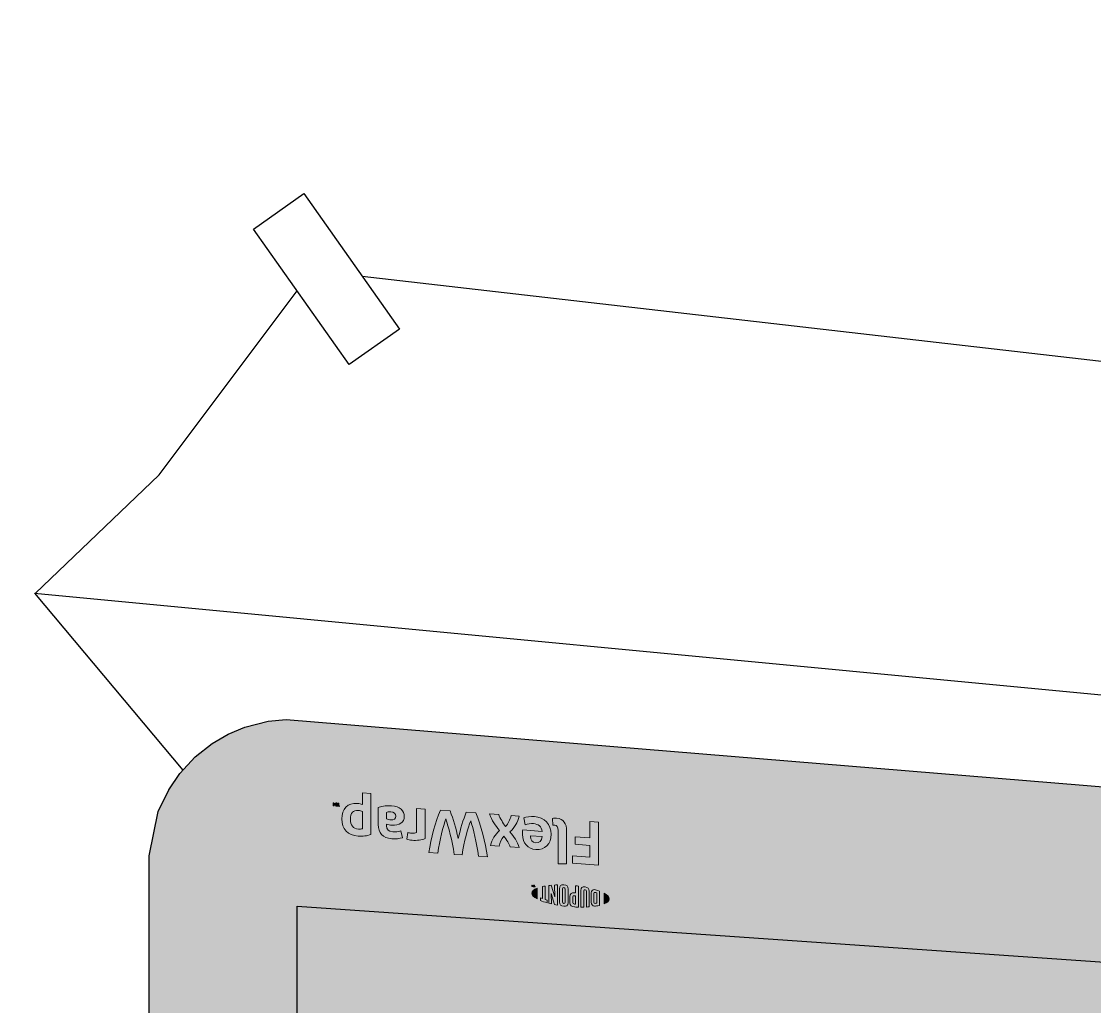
# Model space of a CAD drawing. Extents: x -1392 to 5791, y -3809 to 1722.
# Drawn here: x -513 to -454.2, y -1529.2 to -1475.2 of the extents above; entities that cross this region are included whole.
import ezdxf

# ---------------------------------------------------------------- set-up
doc = ezdxf.new("R2010")
doc.units = 0
doc.header["$MEASUREMENT"] = 0
for name, color, linetype, lineweight in [('.ATI-HATCH', 7, 'Continuous', 0), ('G-ANNO-TTLB', 7, 'Continuous', 0), ('TYVEK', 7, 'Continuous', 0)]:
    doc.layers.add(name, color=color, linetype=linetype, lineweight=lineweight)

# ---------------------------------------------------------------- blocks, each defined once
blk = doc.blocks.new('Block_518')
at = {"layer": 'TYVEK', "true_color": 0x003b71, "transparency": 33554687}
h = blk.add_hatch(color=156, dxfattribs=at)
h.dxf.hatch_style = 2
edge = h.paths.add_edge_path()
edge.add_spline(control_points=[(-494.54, -1518.475), (-494.837, -1518.452), (-494.975, -1518.624), (-494.975, -1518.971), (-494.975, -1519.275), (-494.847, -1519.487), (-494.54, -1519.51), (-494.455, -1519.516), (-494.395, -1519.504), (-494.324, -1519.482), (-494.324, -1519.482), (-494.324, -1518.538), (-494.324, -1518.538), (-494.388, -1518.506), (-494.442, -1518.482), (-494.54, -1518.475)], knot_values=[0, 0, 0, 0, 1, 1, 1, 2, 2, 2, 3, 3, 3, 4, 4, 4, 5, 5, 5, 5], degree=3, periodic=0)
edge = h.paths.add_edge_path()
edge.add_spline(control_points=[(-494.607, -1518.092), (-494.489, -1518.101), (-494.408, -1518.12), (-494.324, -1518.157), (-494.324, -1518.157), (-494.324, -1517.516), (-494.324, -1517.516), (-494.324, -1517.516), (-493.862, -1517.551), (-493.862, -1517.551), (-493.862, -1517.551), (-493.862, -1519.801), (-493.862, -1519.801), (-494.054, -1519.874), (-494.324, -1519.911), (-494.563, -1519.893), (-495.116, -1519.851), (-495.447, -1519.489), (-495.447, -1518.949), (-495.447, -1518.396), (-495.133, -1518.052), (-494.607, -1518.092)], knot_values=[0, 0, 0, 0, 1, 1, 1, 2, 2, 2, 3, 3, 3, 4, 4, 4, 5, 5, 5, 6, 6, 6, 7, 7, 7, 7], degree=3, periodic=0)
h = blk.add_hatch(color=156, dxfattribs=at)
h.dxf.hatch_style = 2
edge = h.paths.add_edge_path()
edge.add_spline(control_points=[(-495.779, -1518.242), (-495.796, -1518.199), (-495.812, -1518.168), (-495.833, -1518.136), (-495.853, -1518.165), (-495.867, -1518.194), (-495.883, -1518.234), (-495.883, -1518.234), (-495.932, -1518.23), (-495.932, -1518.23), (-495.932, -1518.23), (-495.932, -1518.056), (-495.932, -1518.056), (-495.932, -1518.056), (-495.89, -1518.059), (-495.89, -1518.059), (-495.89, -1518.059), (-495.89, -1518.139), (-495.89, -1518.139), (-495.89, -1518.139), (-495.892, -1518.166), (-495.892, -1518.166), (-495.878, -1518.141), (-495.862, -1518.115), (-495.848, -1518.094), (-495.848, -1518.094), (-495.816, -1518.097), (-495.816, -1518.097), (-495.801, -1518.12), (-495.785, -1518.15), (-495.771, -1518.177), (-495.771, -1518.177), (-495.773, -1518.148), (-495.773, -1518.148), (-495.773, -1518.148), (-495.773, -1518.068), (-495.773, -1518.068), (-495.773, -1518.068), (-495.731, -1518.071), (-495.731, -1518.071), (-495.731, -1518.071), (-495.731, -1518.245), (-495.731, -1518.245), (-495.731, -1518.245), (-495.779, -1518.242), (-495.779, -1518.242)], knot_values=[0, 0, 0, 0, 1, 1, 1, 2, 2, 2, 3, 3, 3, 4, 4, 4, 5, 5, 5, 6, 6, 6, 7, 7, 7, 8, 8, 8, 9, 9, 9, 10, 10, 10, 11, 11, 11, 12, 12, 12, 13, 13, 13, 14, 14, 14, 15, 15, 15, 15], degree=3, periodic=0)
edge = h.paths.add_edge_path()
edge.add_spline(control_points=[(-495.617, -1518.215), (-495.617, -1518.215), (-495.57, -1518.219), (-495.57, -1518.219), (-495.57, -1518.219), (-495.57, -1518.258), (-495.57, -1518.258), (-495.57, -1518.258), (-495.711, -1518.247), (-495.711, -1518.247), (-495.711, -1518.247), (-495.711, -1518.208), (-495.711, -1518.208), (-495.711, -1518.208), (-495.664, -1518.212), (-495.664, -1518.212), (-495.664, -1518.212), (-495.664, -1518.076), (-495.664, -1518.076), (-495.664, -1518.076), (-495.617, -1518.08), (-495.617, -1518.08), (-495.617, -1518.08), (-495.617, -1518.215), (-495.617, -1518.215)], knot_values=[0, 0, 0, 0, 1, 1, 1, 2, 2, 2, 3, 3, 3, 4, 4, 4, 5, 5, 5, 6, 6, 6, 7, 7, 7, 8, 8, 8, 8], degree=3, periodic=0)
h = blk.add_hatch(color=156, dxfattribs=at)
h.dxf.hatch_style = 2
edge = h.paths.add_edge_path()
edge.add_spline(control_points=[(-493.005, -1518.587), (-493.005, -1518.587), (-493.005, -1518.948), (-493.005, -1518.948), (-492.928, -1518.97), (-492.847, -1518.987), (-492.766, -1518.993), (-492.611, -1519.004), (-492.489, -1518.953), (-492.489, -1518.794), (-492.489, -1518.653), (-492.59, -1518.571), (-492.769, -1518.557), (-492.87, -1518.55), (-492.955, -1518.564), (-493.005, -1518.587)], knot_values=[0, 0, 0, 0, 1, 1, 1, 2, 2, 2, 3, 3, 3, 4, 4, 4, 5, 5, 5, 5], degree=3, periodic=0)
edge = h.paths.add_edge_path()
edge.add_spline(control_points=[(-492.722, -1518.227), (-492.26, -1518.262), (-492.027, -1518.506), (-492.027, -1518.809), (-492.027, -1519.143), (-492.3, -1519.318), (-492.705, -1519.291), (-492.799, -1519.284), (-492.921, -1519.261), (-493.005, -1519.241), (-493.005, -1519.241), (-493.005, -1519.322), (-493.005, -1519.322), (-493.005, -1519.528), (-492.887, -1519.635), (-492.661, -1519.652), (-492.513, -1519.663), (-492.354, -1519.651), (-492.216, -1519.604), (-492.216, -1519.604), (-492.132, -1519.975), (-492.132, -1519.975), (-492.277, -1520.025), (-492.509, -1520.048), (-492.715, -1520.032), (-493.211, -1519.995), (-493.457, -1519.713), (-493.457, -1519.258), (-493.457, -1519.258), (-493.457, -1518.32), (-493.457, -1518.32), (-493.319, -1518.26), (-493.059, -1518.202), (-492.722, -1518.227)], knot_values=[0, 0, 0, 0, 1, 1, 1, 2, 2, 2, 3, 3, 3, 4, 4, 4, 5, 5, 5, 6, 6, 6, 7, 7, 7, 8, 8, 8, 9, 9, 9, 10, 10, 10, 11, 11, 11, 11], degree=3, periodic=0)
h = blk.add_hatch(color=156, dxfattribs=at)
h.dxf.hatch_style = 2
edge = h.paths.add_edge_path()
edge.add_spline(control_points=[(-491.592, -1520.117), (-491.713, -1520.108), (-491.828, -1520.085), (-491.896, -1520.063), (-491.896, -1520.063), (-491.828, -1519.687), (-491.828, -1519.687), (-491.771, -1519.712), (-491.7, -1519.724), (-491.629, -1519.729), (-491.504, -1519.739), (-491.42, -1519.722), (-491.349, -1519.693), (-491.349, -1519.693), (-491.349, -1518.371), (-491.349, -1518.371), (-491.349, -1518.371), (-490.884, -1518.406), (-490.884, -1518.406), (-490.884, -1518.406), (-490.884, -1520.022), (-490.884, -1520.022), (-491.066, -1520.099), (-491.349, -1520.135), (-491.592, -1520.117)], knot_values=[0, 0, 0, 0, 1, 1, 1, 2, 2, 2, 3, 3, 3, 4, 4, 4, 5, 5, 5, 6, 6, 6, 7, 7, 7, 8, 8, 8, 8], degree=3, periodic=0)
h = blk.add_hatch(color=156, dxfattribs=at)
h.dxf.hatch_style = 2
edge = h.paths.add_edge_path()
edge.add_spline(control_points=[(-490.186, -1520.82), (-490.186, -1520.82), (-490.678, -1520.783), (-490.678, -1520.783), (-490.55, -1520.006), (-490.327, -1519.096), (-490.041, -1518.47), (-490.041, -1518.47), (-489.511, -1518.51), (-489.511, -1518.51), (-489.346, -1518.944), (-489.197, -1519.451), (-489.073, -1520.013), (-488.944, -1519.47), (-488.799, -1518.985), (-488.631, -1518.576), (-488.631, -1518.576), (-488.101, -1518.616), (-488.101, -1518.616), (-487.831, -1519.284), (-487.592, -1520.23), (-487.467, -1521.025), (-487.467, -1521.025), (-487.956, -1520.988), (-487.956, -1520.988), (-488.061, -1520.268), (-488.25, -1519.455), (-488.388, -1519.05), (-488.533, -1519.433), (-488.759, -1520.192), (-488.857, -1520.92), (-488.857, -1520.92), (-489.288, -1520.887), (-489.288, -1520.887), (-489.39, -1520.145), (-489.609, -1519.352), (-489.757, -1518.947), (-489.892, -1519.331), (-490.084, -1520.116), (-490.186, -1520.82)], knot_values=[0, 0, 0, 0, 1, 1, 1, 2, 2, 2, 3, 3, 3, 4, 4, 4, 5, 5, 5, 6, 6, 6, 7, 7, 7, 8, 8, 8, 9, 9, 9, 10, 10, 10, 11, 11, 11, 12, 12, 12, 13, 13, 13, 13], degree=3, periodic=0)
h = blk.add_hatch(color=156, dxfattribs=at)
h.dxf.hatch_style = 2
edge = h.paths.add_edge_path()
edge.add_spline(control_points=[(-486.236, -1519.661), (-486.01, -1519.927), (-485.831, -1520.173), (-485.727, -1520.519), (-485.727, -1520.519), (-486.229, -1520.481), (-486.229, -1520.481), (-486.273, -1520.326), (-486.422, -1520.085), (-486.57, -1519.882), (-486.695, -1520.058), (-486.803, -1520.249), (-486.826, -1520.436), (-486.826, -1520.436), (-487.299, -1520.4), (-487.299, -1520.4), (-487.211, -1520.056), (-487.063, -1519.821), (-486.81, -1519.58), (-487.052, -1519.289), (-487.218, -1519.04), (-487.356, -1518.672), (-487.356, -1518.672), (-486.853, -1518.71), (-486.853, -1518.71), (-486.783, -1518.904), (-486.614, -1519.17), (-486.472, -1519.366), (-486.344, -1519.19), (-486.223, -1518.997), (-486.175, -1518.761), (-486.175, -1518.761), (-485.724, -1518.795), (-485.724, -1518.795), (-485.808, -1519.14), (-485.966, -1519.398), (-486.236, -1519.661)], knot_values=[0, 0, 0, 0, 1, 1, 1, 2, 2, 2, 3, 3, 3, 4, 4, 4, 5, 5, 5, 6, 6, 6, 7, 7, 7, 8, 8, 8, 9, 9, 9, 10, 10, 10, 11, 11, 11, 12, 12, 12, 12], degree=3, periodic=0)
h = blk.add_hatch(color=156, dxfattribs=at)
h.dxf.hatch_style = 2
edge = h.paths.add_edge_path()
edge.add_spline(control_points=[(-484.462, -1519.916), (-484.462, -1519.916), (-485.103, -1519.868), (-485.103, -1519.868), (-485.103, -1519.868), (-485.103, -1519.908), (-485.103, -1519.908), (-485.103, -1520.097), (-485.002, -1520.243), (-484.816, -1520.257), (-484.621, -1520.272), (-484.493, -1520.143), (-484.462, -1519.916)], knot_values=[0, 0, 0, 0, 1, 1, 1, 2, 2, 2, 3, 3, 3, 4, 4, 4, 4], degree=3, periodic=0)
edge = h.paths.add_edge_path()
edge.add_spline(control_points=[(-485.484, -1518.888), (-485.336, -1518.831), (-485.117, -1518.801), (-484.894, -1518.818), (-484.351, -1518.859), (-483.98, -1519.231), (-483.98, -1519.79), (-483.98, -1520.327), (-484.321, -1520.665), (-484.816, -1520.628), (-485.258, -1520.594), (-485.548, -1520.259), (-485.548, -1519.807), (-485.548, -1519.706), (-485.541, -1519.619), (-485.535, -1519.552), (-485.535, -1519.552), (-484.469, -1519.632), (-484.469, -1519.632), (-484.513, -1519.359), (-484.671, -1519.226), (-484.941, -1519.205), (-485.106, -1519.193), (-485.265, -1519.218), (-485.41, -1519.268), (-485.41, -1519.268), (-485.484, -1518.888), (-485.484, -1518.888)], knot_values=[0, 0, 0, 0, 1, 1, 1, 2, 2, 2, 3, 3, 3, 4, 4, 4, 5, 5, 5, 6, 6, 6, 7, 7, 7, 8, 8, 8, 9, 9, 9, 9], degree=3, periodic=0)
h = blk.add_hatch(color=156, dxfattribs=at)
h.dxf.hatch_style = 2
edge = h.paths.add_edge_path()
edge.add_spline(control_points=[(-483.599, -1519.58), (-483.599, -1519.398), (-483.646, -1519.296), (-483.781, -1519.286), (-483.815, -1519.283), (-483.848, -1519.284), (-483.879, -1519.289), (-483.879, -1519.289), (-483.912, -1518.919), (-483.912, -1518.919), (-483.848, -1518.91), (-483.744, -1518.904), (-483.676, -1518.909), (-483.289, -1518.939), (-483.133, -1519.203), (-483.133, -1519.608), (-483.133, -1519.608), (-483.133, -1521.409), (-483.133, -1521.409), (-483.133, -1521.409), (-483.599, -1521.401), (-483.599, -1521.401), (-483.599, -1521.401), (-483.599, -1519.58), (-483.599, -1519.58)], knot_values=[0, 0, 0, 0, 1, 1, 1, 2, 2, 2, 3, 3, 3, 4, 4, 4, 5, 5, 5, 6, 6, 6, 7, 7, 7, 8, 8, 8, 8], degree=3, periodic=0)
h = blk.add_hatch(color=156, dxfattribs=at)
h.dxf.hatch_style = 2
edge = h.paths.add_edge_path()
edge.add_spline(control_points=[(-481.38, -1519.123), (-481.38, -1519.123), (-481.38, -1521.484), (-481.38, -1521.484), (-481.38, -1521.484), (-482.816, -1521.376), (-482.816, -1521.376), (-482.816, -1521.376), (-482.816, -1520.964), (-482.816, -1520.964), (-482.816, -1520.964), (-481.862, -1521.036), (-481.862, -1521.036), (-481.862, -1521.036), (-481.862, -1520.395), (-481.862, -1520.395), (-481.862, -1520.395), (-482.665, -1520.335), (-482.665, -1520.335), (-482.665, -1520.335), (-482.665, -1519.923), (-482.665, -1519.923), (-482.665, -1519.923), (-481.862, -1519.984), (-481.862, -1519.984), (-481.862, -1519.984), (-481.862, -1519.087), (-481.862, -1519.087), (-481.862, -1519.087), (-481.38, -1519.123), (-481.38, -1519.123)], knot_values=[0, 0, 0, 0, 1, 1, 1, 2, 2, 2, 3, 3, 3, 4, 4, 4, 5, 5, 5, 6, 6, 6, 7, 7, 7, 8, 8, 8, 9, 9, 9, 10, 10, 10, 10], degree=3, periodic=0)
at = {"layer": 'TYVEK'}
for points, knots in [([(-494.607, -1518.092), (-494.489, -1518.101), (-494.408, -1518.12), (-494.324, -1518.157), (-494.324, -1518.157), (-494.324, -1517.516), (-494.324, -1517.516), (-494.324, -1517.516), (-493.862, -1517.551), (-493.862, -1517.551), (-493.862, -1517.551), (-493.862, -1519.801), (-493.862, -1519.801), (-494.054, -1519.874), (-494.324, -1519.911), (-494.563, -1519.893), (-495.116, -1519.851), (-495.447, -1519.489), (-495.447, -1518.949), (-495.447, -1518.396), (-495.133, -1518.052), (-494.607, -1518.092)], [0, 0, 0, 0, 1, 1, 1, 2, 2, 2, 3, 3, 3, 4, 4, 4, 5, 5, 5, 6, 6, 6, 7, 7, 7, 7]), ([(-495.779, -1518.242), (-495.796, -1518.199), (-495.812, -1518.168), (-495.833, -1518.136), (-495.853, -1518.165), (-495.867, -1518.194), (-495.883, -1518.234), (-495.883, -1518.234), (-495.932, -1518.23), (-495.932, -1518.23), (-495.932, -1518.23), (-495.932, -1518.056), (-495.932, -1518.056), (-495.932, -1518.056), (-495.89, -1518.059), (-495.89, -1518.059), (-495.89, -1518.059), (-495.89, -1518.139), (-495.89, -1518.139), (-495.89, -1518.139), (-495.892, -1518.166), (-495.892, -1518.166), (-495.878, -1518.141), (-495.862, -1518.115), (-495.848, -1518.094), (-495.848, -1518.094), (-495.816, -1518.097), (-495.816, -1518.097), (-495.801, -1518.12), (-495.785, -1518.15), (-495.771, -1518.177), (-495.771, -1518.177), (-495.773, -1518.148), (-495.773, -1518.148), (-495.773, -1518.148), (-495.773, -1518.068), (-495.773, -1518.068), (-495.773, -1518.068), (-495.731, -1518.071), (-495.731, -1518.071), (-495.731, -1518.071), (-495.731, -1518.245), (-495.731, -1518.245), (-495.731, -1518.245), (-495.779, -1518.242), (-495.779, -1518.242)], [0, 0, 0, 0, 1, 1, 1, 2, 2, 2, 3, 3, 3, 4, 4, 4, 5, 5, 5, 6, 6, 6, 7, 7, 7, 8, 8, 8, 9, 9, 9, 10, 10, 10, 11, 11, 11, 12, 12, 12, 13, 13, 13, 14, 14, 14, 15, 15, 15, 15]), ([(-495.617, -1518.215), (-495.617, -1518.215), (-495.57, -1518.219), (-495.57, -1518.219), (-495.57, -1518.219), (-495.57, -1518.258), (-495.57, -1518.258), (-495.57, -1518.258), (-495.711, -1518.247), (-495.711, -1518.247), (-495.711, -1518.247), (-495.711, -1518.208), (-495.711, -1518.208), (-495.711, -1518.208), (-495.664, -1518.212), (-495.664, -1518.212), (-495.664, -1518.212), (-495.664, -1518.076), (-495.664, -1518.076), (-495.664, -1518.076), (-495.617, -1518.08), (-495.617, -1518.08), (-495.617, -1518.08), (-495.617, -1518.215), (-495.617, -1518.215)], [0, 0, 0, 0, 1, 1, 1, 2, 2, 2, 3, 3, 3, 4, 4, 4, 5, 5, 5, 6, 6, 6, 7, 7, 7, 8, 8, 8, 8]), ([(-492.722, -1518.227), (-492.26, -1518.262), (-492.027, -1518.506), (-492.027, -1518.809), (-492.027, -1519.143), (-492.3, -1519.318), (-492.705, -1519.291), (-492.799, -1519.284), (-492.921, -1519.261), (-493.005, -1519.241), (-493.005, -1519.241), (-493.005, -1519.322), (-493.005, -1519.322), (-493.005, -1519.528), (-492.887, -1519.635), (-492.661, -1519.652), (-492.513, -1519.663), (-492.354, -1519.651), (-492.216, -1519.604), (-492.216, -1519.604), (-492.132, -1519.975), (-492.132, -1519.975), (-492.277, -1520.025), (-492.509, -1520.048), (-492.715, -1520.032), (-493.211, -1519.995), (-493.457, -1519.713), (-493.457, -1519.258), (-493.457, -1519.258), (-493.457, -1518.32), (-493.457, -1518.32), (-493.319, -1518.26), (-493.059, -1518.202), (-492.722, -1518.227)], [0, 0, 0, 0, 1, 1, 1, 2, 2, 2, 3, 3, 3, 4, 4, 4, 5, 5, 5, 6, 6, 6, 7, 7, 7, 8, 8, 8, 9, 9, 9, 10, 10, 10, 11, 11, 11, 11]), ([(-491.592, -1520.117), (-491.713, -1520.108), (-491.828, -1520.085), (-491.896, -1520.063), (-491.896, -1520.063), (-491.828, -1519.687), (-491.828, -1519.687), (-491.771, -1519.712), (-491.7, -1519.724), (-491.629, -1519.729), (-491.504, -1519.739), (-491.42, -1519.722), (-491.349, -1519.693), (-491.349, -1519.693), (-491.349, -1518.371), (-491.349, -1518.371), (-491.349, -1518.371), (-490.884, -1518.406), (-490.884, -1518.406), (-490.884, -1518.406), (-490.884, -1520.022), (-490.884, -1520.022), (-491.066, -1520.099), (-491.349, -1520.135), (-491.592, -1520.117)], [0, 0, 0, 0, 1, 1, 1, 2, 2, 2, 3, 3, 3, 4, 4, 4, 5, 5, 5, 6, 6, 6, 7, 7, 7, 8, 8, 8, 8]), ([(-494.54, -1518.475), (-494.837, -1518.452), (-494.975, -1518.624), (-494.975, -1518.971), (-494.975, -1519.275), (-494.847, -1519.487), (-494.54, -1519.51), (-494.455, -1519.516), (-494.395, -1519.504), (-494.324, -1519.482), (-494.324, -1519.482), (-494.324, -1518.538), (-494.324, -1518.538), (-494.388, -1518.506), (-494.442, -1518.482), (-494.54, -1518.475)], [0, 0, 0, 0, 1, 1, 1, 2, 2, 2, 3, 3, 3, 4, 4, 4, 5, 5, 5, 5]), ([(-493.005, -1518.587), (-493.005, -1518.587), (-493.005, -1518.948), (-493.005, -1518.948), (-492.928, -1518.97), (-492.847, -1518.987), (-492.766, -1518.993), (-492.611, -1519.004), (-492.489, -1518.953), (-492.489, -1518.794), (-492.489, -1518.653), (-492.59, -1518.571), (-492.769, -1518.557), (-492.87, -1518.55), (-492.955, -1518.564), (-493.005, -1518.587)], [0, 0, 0, 0, 1, 1, 1, 2, 2, 2, 3, 3, 3, 4, 4, 4, 5, 5, 5, 5]), ([(-490.186, -1520.82), (-490.186, -1520.82), (-490.678, -1520.783), (-490.678, -1520.783), (-490.55, -1520.006), (-490.327, -1519.096), (-490.041, -1518.47), (-490.041, -1518.47), (-489.511, -1518.51), (-489.511, -1518.51), (-489.346, -1518.944), (-489.197, -1519.451), (-489.073, -1520.013), (-488.944, -1519.47), (-488.799, -1518.985), (-488.631, -1518.576), (-488.631, -1518.576), (-488.101, -1518.616), (-488.101, -1518.616), (-487.831, -1519.284), (-487.592, -1520.23), (-487.467, -1521.025), (-487.467, -1521.025), (-487.956, -1520.988), (-487.956, -1520.988), (-488.061, -1520.268), (-488.25, -1519.455), (-488.388, -1519.05), (-488.533, -1519.433), (-488.759, -1520.192), (-488.857, -1520.92), (-488.857, -1520.92), (-489.288, -1520.887), (-489.288, -1520.887), (-489.39, -1520.145), (-489.609, -1519.352), (-489.757, -1518.947), (-489.892, -1519.331), (-490.084, -1520.116), (-490.186, -1520.82)], [0, 0, 0, 0, 1, 1, 1, 2, 2, 2, 3, 3, 3, 4, 4, 4, 5, 5, 5, 6, 6, 6, 7, 7, 7, 8, 8, 8, 9, 9, 9, 10, 10, 10, 11, 11, 11, 12, 12, 12, 13, 13, 13, 13]), ([(-486.236, -1519.661), (-486.01, -1519.927), (-485.831, -1520.173), (-485.727, -1520.519), (-485.727, -1520.519), (-486.229, -1520.481), (-486.229, -1520.481), (-486.273, -1520.326), (-486.422, -1520.085), (-486.57, -1519.882), (-486.695, -1520.058), (-486.803, -1520.249), (-486.826, -1520.436), (-486.826, -1520.436), (-487.299, -1520.4), (-487.299, -1520.4), (-487.211, -1520.056), (-487.063, -1519.821), (-486.81, -1519.58), (-487.052, -1519.289), (-487.218, -1519.04), (-487.356, -1518.672), (-487.356, -1518.672), (-486.853, -1518.71), (-486.853, -1518.71), (-486.783, -1518.904), (-486.614, -1519.17), (-486.472, -1519.366), (-486.344, -1519.19), (-486.223, -1518.997), (-486.175, -1518.761), (-486.175, -1518.761), (-485.724, -1518.795), (-485.724, -1518.795), (-485.808, -1519.14), (-485.966, -1519.398), (-486.236, -1519.661)], [0, 0, 0, 0, 1, 1, 1, 2, 2, 2, 3, 3, 3, 4, 4, 4, 5, 5, 5, 6, 6, 6, 7, 7, 7, 8, 8, 8, 9, 9, 9, 10, 10, 10, 11, 11, 11, 12, 12, 12, 12]), ([(-485.484, -1518.888), (-485.336, -1518.831), (-485.117, -1518.801), (-484.894, -1518.818), (-484.351, -1518.859), (-483.98, -1519.231), (-483.98, -1519.79), (-483.98, -1520.327), (-484.321, -1520.665), (-484.816, -1520.628), (-485.258, -1520.594), (-485.548, -1520.259), (-485.548, -1519.807), (-485.548, -1519.706), (-485.541, -1519.619), (-485.535, -1519.552), (-485.535, -1519.552), (-484.469, -1519.632), (-484.469, -1519.632), (-484.513, -1519.359), (-484.671, -1519.226), (-484.941, -1519.205), (-485.106, -1519.193), (-485.265, -1519.218), (-485.41, -1519.268), (-485.41, -1519.268), (-485.484, -1518.888), (-485.484, -1518.888)], [0, 0, 0, 0, 1, 1, 1, 2, 2, 2, 3, 3, 3, 4, 4, 4, 5, 5, 5, 6, 6, 6, 7, 7, 7, 8, 8, 8, 9, 9, 9, 9]), ([(-483.599, -1519.58), (-483.599, -1519.398), (-483.646, -1519.296), (-483.781, -1519.286), (-483.815, -1519.283), (-483.848, -1519.284), (-483.879, -1519.289), (-483.879, -1519.289), (-483.912, -1518.919), (-483.912, -1518.919), (-483.848, -1518.91), (-483.744, -1518.904), (-483.676, -1518.909), (-483.289, -1518.939), (-483.133, -1519.203), (-483.133, -1519.608), (-483.133, -1519.608), (-483.133, -1521.409), (-483.133, -1521.409), (-483.133, -1521.409), (-483.599, -1521.401), (-483.599, -1521.401), (-483.599, -1521.401), (-483.599, -1519.58), (-483.599, -1519.58)], [0, 0, 0, 0, 1, 1, 1, 2, 2, 2, 3, 3, 3, 4, 4, 4, 5, 5, 5, 6, 6, 6, 7, 7, 7, 8, 8, 8, 8]), ([(-481.38, -1519.123), (-481.38, -1519.123), (-481.38, -1521.484), (-481.38, -1521.484), (-481.38, -1521.484), (-482.816, -1521.376), (-482.816, -1521.376), (-482.816, -1521.376), (-482.816, -1520.964), (-482.816, -1520.964), (-482.816, -1520.964), (-481.862, -1521.036), (-481.862, -1521.036), (-481.862, -1521.036), (-481.862, -1520.395), (-481.862, -1520.395), (-481.862, -1520.395), (-482.665, -1520.335), (-482.665, -1520.335), (-482.665, -1520.335), (-482.665, -1519.923), (-482.665, -1519.923), (-482.665, -1519.923), (-481.862, -1519.984), (-481.862, -1519.984), (-481.862, -1519.984), (-481.862, -1519.087), (-481.862, -1519.087), (-481.862, -1519.087), (-481.38, -1519.123), (-481.38, -1519.123)], [0, 0, 0, 0, 1, 1, 1, 2, 2, 2, 3, 3, 3, 4, 4, 4, 5, 5, 5, 6, 6, 6, 7, 7, 7, 8, 8, 8, 9, 9, 9, 10, 10, 10, 10]), ([(-484.462, -1519.916), (-484.462, -1519.916), (-485.103, -1519.868), (-485.103, -1519.868), (-485.103, -1519.868), (-485.103, -1519.908), (-485.103, -1519.908), (-485.103, -1520.097), (-485.002, -1520.243), (-484.816, -1520.257), (-484.621, -1520.272), (-484.493, -1520.143), (-484.462, -1519.916)], [0, 0, 0, 0, 1, 1, 1, 2, 2, 2, 3, 3, 3, 4, 4, 4, 4])]:
    blk.add_open_spline(points, degree=3, knots=knots, dxfattribs=at)
blk = doc.blocks.new('Block_519')
at = {"layer": 'TYVEK', "true_color": 0x003b71, "transparency": 33554687}
h = blk.add_hatch(color=156, dxfattribs=at)
h.dxf.hatch_style = 2
edge = h.paths.add_edge_path()
edge.add_spline(control_points=[(-483.971, -1523.041), (-483.971, -1523.041), (-483.791, -1523.64), (-483.791, -1523.64), (-483.743, -1523.65), (-483.684, -1523.661), (-483.638, -1523.668), (-483.638, -1523.668), (-483.638, -1522.564), (-483.638, -1522.564), (-483.67, -1522.565), (-483.752, -1522.568), (-483.794, -1522.57), (-483.794, -1522.57), (-483.781, -1523.222), (-483.781, -1523.222), (-483.781, -1523.222), (-483.971, -1522.582), (-483.971, -1522.582), (-484.011, -1522.585), (-484.07, -1522.591), (-484.109, -1522.596), (-484.109, -1522.596), (-484.109, -1523.566), (-484.109, -1523.566), (-484.068, -1523.577), (-483.995, -1523.595), (-483.96, -1523.603), (-483.96, -1523.603), (-483.971, -1523.041), (-483.971, -1523.041)], knot_values=[0, 0, 0, 0, 1, 1, 1, 2, 2, 2, 3, 3, 3, 4, 4, 4, 5, 5, 5, 6, 6, 6, 7, 7, 7, 8, 8, 8, 9, 9, 9, 10, 10, 10, 10], degree=3, periodic=0)
h = blk.add_hatch(color=156, dxfattribs=at)
h.dxf.hatch_style = 2
edge = h.paths.add_edge_path()
edge.add_spline(control_points=[(-483.359, -1522.778), (-483.359, -1522.733), (-483.344, -1522.711), (-483.286, -1522.713), (-483.227, -1522.716), (-483.211, -1522.742), (-483.211, -1522.79), (-483.211, -1522.79), (-483.211, -1523.507), (-483.211, -1523.507), (-483.211, -1523.554), (-483.227, -1523.579), (-483.286, -1523.573), (-483.344, -1523.567), (-483.359, -1523.541), (-483.359, -1523.496), (-483.359, -1523.496), (-483.359, -1522.778), (-483.359, -1522.778)], knot_values=[0, 0, 0, 0, 1, 1, 1, 2, 2, 2, 3, 3, 3, 4, 4, 4, 5, 5, 5, 6, 6, 6, 6], degree=3, periodic=0)
edge = h.paths.add_edge_path()
edge.add_spline(control_points=[(-483.286, -1523.734), (-483.137, -1523.752), (-483.047, -1523.693), (-483.047, -1523.541), (-483.047, -1523.541), (-483.047, -1522.788), (-483.047, -1522.788), (-483.047, -1522.628), (-483.128, -1522.557), (-483.286, -1522.552), (-483.441, -1522.547), (-483.522, -1522.599), (-483.522, -1522.769), (-483.522, -1522.769), (-483.522, -1523.488), (-483.522, -1523.488), (-483.522, -1523.65), (-483.449, -1523.713), (-483.286, -1523.734)], knot_values=[0, 0, 0, 0, 1, 1, 1, 2, 2, 2, 3, 3, 3, 4, 4, 4, 5, 5, 5, 6, 6, 6, 6], degree=3, periodic=0)
h = blk.add_hatch(color=156, dxfattribs=at)
h.dxf.hatch_style = 2
edge = h.paths.add_edge_path()
edge.add_spline(control_points=[(-485.033, -1523.013), (-485.033, -1522.904), (-484.927, -1522.81), (-484.743, -1522.737), (-484.743, -1522.737), (-484.743, -1523.33), (-484.743, -1523.33), (-484.927, -1523.229), (-485.033, -1523.12), (-485.033, -1523.013)], knot_values=[0, 0, 0, 0, 1, 1, 1, 2, 2, 2, 3, 3, 3, 3], degree=3, periodic=0)
h = blk.add_hatch(color=156, dxfattribs=at)
h.dxf.hatch_style = 2
edge = h.paths.add_edge_path()
edge.add_spline(control_points=[(-484.947, -1522.662), (-484.947, -1522.662), (-484.964, -1522.661), (-484.964, -1522.661), (-484.964, -1522.661), (-484.99, -1522.619), (-484.99, -1522.619), (-484.99, -1522.619), (-485.016, -1522.657), (-485.016, -1522.657), (-485.016, -1522.657), (-485.032, -1522.656), (-485.032, -1522.656), (-485.032, -1522.656), (-485.032, -1522.571), (-485.032, -1522.571), (-485.032, -1522.571), (-485.017, -1522.572), (-485.017, -1522.572), (-485.017, -1522.572), (-485.017, -1522.632), (-485.017, -1522.632), (-485.017, -1522.632), (-484.99, -1522.594), (-484.99, -1522.594), (-484.99, -1522.594), (-484.989, -1522.594), (-484.989, -1522.594), (-484.989, -1522.594), (-484.962, -1522.637), (-484.962, -1522.637), (-484.962, -1522.637), (-484.962, -1522.576), (-484.962, -1522.576), (-484.962, -1522.576), (-484.947, -1522.577), (-484.947, -1522.577), (-484.947, -1522.577), (-484.947, -1522.662), (-484.947, -1522.662)], knot_values=[0, 0, 0, 0, 1, 1, 1, 2, 2, 2, 3, 3, 3, 4, 4, 4, 5, 5, 5, 6, 6, 6, 7, 7, 7, 8, 8, 8, 9, 9, 9, 10, 10, 10, 11, 11, 11, 12, 12, 12, 13, 13, 13, 13], degree=3, periodic=0)
edge = h.paths.add_edge_path()
edge.add_spline(control_points=[(-484.885, -1522.652), (-484.885, -1522.652), (-484.859, -1522.654), (-484.859, -1522.654), (-484.859, -1522.654), (-484.859, -1522.669), (-484.859, -1522.669), (-484.859, -1522.669), (-484.928, -1522.664), (-484.928, -1522.664), (-484.928, -1522.664), (-484.928, -1522.649), (-484.928, -1522.649), (-484.928, -1522.649), (-484.902, -1522.651), (-484.902, -1522.651), (-484.902, -1522.651), (-484.902, -1522.58), (-484.902, -1522.58), (-484.902, -1522.58), (-484.885, -1522.582), (-484.885, -1522.582), (-484.885, -1522.582), (-484.885, -1522.652), (-484.885, -1522.652)], knot_values=[0, 0, 0, 0, 1, 1, 1, 2, 2, 2, 3, 3, 3, 4, 4, 4, 5, 5, 5, 6, 6, 6, 7, 7, 7, 8, 8, 8, 8], degree=3, periodic=0)
h = blk.add_hatch(color=156, dxfattribs=at)
h.dxf.hatch_style = 2
edge = h.paths.add_edge_path()
edge.add_spline(control_points=[(-484.189, -1523.39), (-484.229, -1523.38), (-484.268, -1523.369), (-484.307, -1523.358), (-484.307, -1523.358), (-484.307, -1522.624), (-484.307, -1522.624), (-484.342, -1522.629), (-484.408, -1522.641), (-484.451, -1522.651), (-484.451, -1522.651), (-484.451, -1523.312), (-484.451, -1523.312), (-484.493, -1523.298), (-484.533, -1523.284), (-484.569, -1523.271), (-484.569, -1523.271), (-484.569, -1523.413), (-484.569, -1523.413), (-484.455, -1523.461), (-484.332, -1523.503), (-484.189, -1523.544), (-484.189, -1523.544), (-484.189, -1523.39), (-484.189, -1523.39)], knot_values=[0, 0, 0, 0, 1, 1, 1, 2, 2, 2, 3, 3, 3, 4, 4, 4, 5, 5, 5, 6, 6, 6, 7, 7, 7, 8, 8, 8, 8], degree=3, periodic=0)
h = blk.add_hatch(color=156, dxfattribs=at)
h.dxf.hatch_style = 2
edge = h.paths.add_edge_path()
edge.add_spline(control_points=[(-482.781, -1523.224), (-482.781, -1523.174), (-482.764, -1523.151), (-482.698, -1523.155), (-482.698, -1523.155), (-482.642, -1523.159), (-482.642, -1523.159), (-482.642, -1523.159), (-482.642, -1523.614), (-482.642, -1523.614), (-482.667, -1523.613), (-482.68, -1523.612), (-482.695, -1523.611), (-482.767, -1523.606), (-482.781, -1523.578), (-482.781, -1523.527), (-482.781, -1523.527), (-482.781, -1523.224), (-482.781, -1523.224)], knot_values=[0, 0, 0, 0, 1, 1, 1, 2, 2, 2, 3, 3, 3, 4, 4, 4, 5, 5, 5, 6, 6, 6, 6], degree=3, periodic=0)
edge = h.paths.add_edge_path()
edge.add_spline(control_points=[(-482.705, -1523.771), (-482.677, -1523.773), (-482.574, -1523.777), (-482.48, -1523.779), (-482.48, -1523.779), (-482.48, -1522.628), (-482.48, -1522.628), (-482.512, -1522.624), (-482.596, -1522.613), (-482.642, -1522.609), (-482.642, -1522.609), (-482.642, -1523), (-482.642, -1523), (-482.642, -1523), (-482.705, -1522.995), (-482.705, -1522.995), (-482.874, -1522.983), (-482.945, -1523.053), (-482.945, -1523.199), (-482.945, -1523.199), (-482.945, -1523.538), (-482.945, -1523.538), (-482.945, -1523.682), (-482.866, -1523.759), (-482.705, -1523.771)], knot_values=[0, 0, 0, 0, 1, 1, 1, 2, 2, 2, 3, 3, 3, 4, 4, 4, 5, 5, 5, 6, 6, 6, 7, 7, 7, 8, 8, 8, 8], degree=3, periodic=0)
h = blk.add_hatch(color=156, dxfattribs=at)
h.dxf.hatch_style = 2
edge = h.paths.add_edge_path()
edge.add_spline(control_points=[(-482.192, -1522.893), (-482.192, -1522.847), (-482.176, -1522.82), (-482.12, -1522.831), (-482.064, -1522.842), (-482.049, -1522.866), (-482.049, -1522.92), (-482.049, -1522.92), (-482.049, -1523.775), (-482.049, -1523.775), (-482.012, -1523.774), (-481.929, -1523.769), (-481.894, -1523.766), (-481.894, -1523.766), (-481.894, -1522.902), (-481.894, -1522.902), (-481.894, -1522.764), (-481.961, -1522.705), (-482.12, -1522.675), (-482.265, -1522.647), (-482.354, -1522.714), (-482.354, -1522.867), (-482.354, -1522.867), (-482.354, -1523.781), (-482.354, -1523.781), (-482.323, -1523.781), (-482.224, -1523.78), (-482.192, -1523.779), (-482.192, -1523.779), (-482.192, -1522.893), (-482.192, -1522.893)], knot_values=[0, 0, 0, 0, 1, 1, 1, 2, 2, 2, 3, 3, 3, 4, 4, 4, 5, 5, 5, 6, 6, 6, 7, 7, 7, 8, 8, 8, 9, 9, 9, 10, 10, 10, 10], degree=3, periodic=0)
h = blk.add_hatch(color=156, dxfattribs=at)
h.dxf.hatch_style = 2
edge = h.paths.add_edge_path()
edge.add_spline(control_points=[(-481.633, -1523.027), (-481.633, -1522.981), (-481.606, -1522.968), (-481.573, -1522.971), (-481.548, -1522.973), (-481.509, -1522.985), (-481.477, -1522.996), (-481.477, -1522.996), (-481.477, -1523.563), (-481.477, -1523.563), (-481.509, -1523.569), (-481.548, -1523.575), (-481.573, -1523.573), (-481.606, -1523.571), (-481.633, -1523.554), (-481.633, -1523.508), (-481.633, -1523.508), (-481.633, -1523.027), (-481.633, -1523.027)], knot_values=[0, 0, 0, 0, 1, 1, 1, 2, 2, 2, 3, 3, 3, 4, 4, 4, 5, 5, 5, 6, 6, 6, 6], degree=3, periodic=0)
edge = h.paths.add_edge_path()
edge.add_spline(control_points=[(-481.595, -1523.72), (-481.543, -1523.724), (-481.469, -1523.714), (-481.335, -1523.683), (-481.335, -1523.683), (-481.335, -1522.897), (-481.335, -1522.897), (-481.453, -1522.853), (-481.543, -1522.825), (-481.595, -1522.821), (-481.713, -1522.812), (-481.78, -1522.88), (-481.78, -1522.996), (-481.78, -1522.996), (-481.78, -1523.517), (-481.78, -1523.517), (-481.78, -1523.633), (-481.713, -1523.711), (-481.595, -1523.72)], knot_values=[0, 0, 0, 0, 1, 1, 1, 2, 2, 2, 3, 3, 3, 4, 4, 4, 5, 5, 5, 6, 6, 6, 6], degree=3, periodic=0)
h = blk.add_hatch(color=156, dxfattribs=at)
h.dxf.hatch_style = 2
edge = h.paths.add_edge_path()
edge.add_spline(control_points=[(-480.791, -1523.333), (-480.791, -1523.224), (-480.897, -1523.114), (-481.081, -1523.013), (-481.081, -1523.013), (-481.081, -1523.606), (-481.081, -1523.606), (-480.897, -1523.533), (-480.791, -1523.44), (-480.791, -1523.333)], knot_values=[0, 0, 0, 0, 1, 1, 1, 2, 2, 2, 3, 3, 3, 3], degree=3, periodic=0)
at = {"layer": 'TYVEK'}
for points, knots in [([(-483.971, -1523.041), (-483.971, -1523.041), (-483.791, -1523.64), (-483.791, -1523.64), (-483.743, -1523.65), (-483.684, -1523.661), (-483.638, -1523.668), (-483.638, -1523.668), (-483.638, -1522.564), (-483.638, -1522.564), (-483.67, -1522.565), (-483.752, -1522.568), (-483.794, -1522.57), (-483.794, -1522.57), (-483.781, -1523.222), (-483.781, -1523.222), (-483.781, -1523.222), (-483.971, -1522.582), (-483.971, -1522.582), (-484.011, -1522.585), (-484.07, -1522.591), (-484.109, -1522.596), (-484.109, -1522.596), (-484.109, -1523.566), (-484.109, -1523.566), (-484.068, -1523.577), (-483.995, -1523.595), (-483.96, -1523.603), (-483.96, -1523.603), (-483.971, -1523.041), (-483.971, -1523.041)], [0, 0, 0, 0, 1, 1, 1, 2, 2, 2, 3, 3, 3, 4, 4, 4, 5, 5, 5, 6, 6, 6, 7, 7, 7, 8, 8, 8, 9, 9, 9, 10, 10, 10, 10]), ([(-483.286, -1523.734), (-483.137, -1523.752), (-483.047, -1523.693), (-483.047, -1523.541), (-483.047, -1523.541), (-483.047, -1522.788), (-483.047, -1522.788), (-483.047, -1522.628), (-483.128, -1522.557), (-483.286, -1522.552), (-483.441, -1522.547), (-483.522, -1522.599), (-483.522, -1522.769), (-483.522, -1522.769), (-483.522, -1523.488), (-483.522, -1523.488), (-483.522, -1523.65), (-483.449, -1523.713), (-483.286, -1523.734)], [0, 0, 0, 0, 1, 1, 1, 2, 2, 2, 3, 3, 3, 4, 4, 4, 5, 5, 5, 6, 6, 6, 6]), ([(-485.033, -1523.013), (-485.033, -1522.904), (-484.927, -1522.81), (-484.743, -1522.737), (-484.743, -1522.737), (-484.743, -1523.33), (-484.743, -1523.33), (-484.927, -1523.229), (-485.033, -1523.12), (-485.033, -1523.013)], [0, 0, 0, 0, 1, 1, 1, 2, 2, 2, 3, 3, 3, 3]), ([(-484.947, -1522.662), (-484.947, -1522.662), (-484.964, -1522.661), (-484.964, -1522.661), (-484.964, -1522.661), (-484.99, -1522.619), (-484.99, -1522.619), (-484.99, -1522.619), (-485.016, -1522.657), (-485.016, -1522.657), (-485.016, -1522.657), (-485.032, -1522.656), (-485.032, -1522.656), (-485.032, -1522.656), (-485.032, -1522.571), (-485.032, -1522.571), (-485.032, -1522.571), (-485.017, -1522.572), (-485.017, -1522.572), (-485.017, -1522.572), (-485.017, -1522.632), (-485.017, -1522.632), (-485.017, -1522.632), (-484.99, -1522.594), (-484.99, -1522.594), (-484.99, -1522.594), (-484.989, -1522.594), (-484.989, -1522.594), (-484.989, -1522.594), (-484.962, -1522.637), (-484.962, -1522.637), (-484.962, -1522.637), (-484.962, -1522.576), (-484.962, -1522.576), (-484.962, -1522.576), (-484.947, -1522.577), (-484.947, -1522.577), (-484.947, -1522.577), (-484.947, -1522.662), (-484.947, -1522.662)], [0, 0, 0, 0, 1, 1, 1, 2, 2, 2, 3, 3, 3, 4, 4, 4, 5, 5, 5, 6, 6, 6, 7, 7, 7, 8, 8, 8, 9, 9, 9, 10, 10, 10, 11, 11, 11, 12, 12, 12, 13, 13, 13, 13]), ([(-484.885, -1522.652), (-484.885, -1522.652), (-484.859, -1522.654), (-484.859, -1522.654), (-484.859, -1522.654), (-484.859, -1522.669), (-484.859, -1522.669), (-484.859, -1522.669), (-484.928, -1522.664), (-484.928, -1522.664), (-484.928, -1522.664), (-484.928, -1522.649), (-484.928, -1522.649), (-484.928, -1522.649), (-484.902, -1522.651), (-484.902, -1522.651), (-484.902, -1522.651), (-484.902, -1522.58), (-484.902, -1522.58), (-484.902, -1522.58), (-484.885, -1522.582), (-484.885, -1522.582), (-484.885, -1522.582), (-484.885, -1522.652), (-484.885, -1522.652)], [0, 0, 0, 0, 1, 1, 1, 2, 2, 2, 3, 3, 3, 4, 4, 4, 5, 5, 5, 6, 6, 6, 7, 7, 7, 8, 8, 8, 8]), ([(-484.189, -1523.39), (-484.229, -1523.38), (-484.268, -1523.369), (-484.307, -1523.358), (-484.307, -1523.358), (-484.307, -1522.624), (-484.307, -1522.624), (-484.342, -1522.629), (-484.408, -1522.641), (-484.451, -1522.651), (-484.451, -1522.651), (-484.451, -1523.312), (-484.451, -1523.312), (-484.493, -1523.298), (-484.533, -1523.284), (-484.569, -1523.271), (-484.569, -1523.271), (-484.569, -1523.413), (-484.569, -1523.413), (-484.455, -1523.461), (-484.332, -1523.503), (-484.189, -1523.544), (-484.189, -1523.544), (-484.189, -1523.39), (-484.189, -1523.39)], [0, 0, 0, 0, 1, 1, 1, 2, 2, 2, 3, 3, 3, 4, 4, 4, 5, 5, 5, 6, 6, 6, 7, 7, 7, 8, 8, 8, 8]), ([(-483.359, -1522.778), (-483.359, -1522.733), (-483.344, -1522.711), (-483.286, -1522.713), (-483.227, -1522.716), (-483.211, -1522.742), (-483.211, -1522.79), (-483.211, -1522.79), (-483.211, -1523.507), (-483.211, -1523.507), (-483.211, -1523.554), (-483.227, -1523.579), (-483.286, -1523.573), (-483.344, -1523.567), (-483.359, -1523.541), (-483.359, -1523.496), (-483.359, -1523.496), (-483.359, -1522.778), (-483.359, -1522.778)], [0, 0, 0, 0, 1, 1, 1, 2, 2, 2, 3, 3, 3, 4, 4, 4, 5, 5, 5, 6, 6, 6, 6]), ([(-482.705, -1523.771), (-482.677, -1523.773), (-482.574, -1523.777), (-482.48, -1523.779), (-482.48, -1523.779), (-482.48, -1522.628), (-482.48, -1522.628), (-482.512, -1522.624), (-482.596, -1522.613), (-482.642, -1522.609), (-482.642, -1522.609), (-482.642, -1523), (-482.642, -1523), (-482.642, -1523), (-482.705, -1522.995), (-482.705, -1522.995), (-482.874, -1522.983), (-482.945, -1523.053), (-482.945, -1523.199), (-482.945, -1523.199), (-482.945, -1523.538), (-482.945, -1523.538), (-482.945, -1523.682), (-482.866, -1523.759), (-482.705, -1523.771)], [0, 0, 0, 0, 1, 1, 1, 2, 2, 2, 3, 3, 3, 4, 4, 4, 5, 5, 5, 6, 6, 6, 7, 7, 7, 8, 8, 8, 8]), ([(-482.781, -1523.224), (-482.781, -1523.174), (-482.764, -1523.151), (-482.698, -1523.155), (-482.698, -1523.155), (-482.642, -1523.159), (-482.642, -1523.159), (-482.642, -1523.159), (-482.642, -1523.614), (-482.642, -1523.614), (-482.667, -1523.613), (-482.68, -1523.612), (-482.695, -1523.611), (-482.767, -1523.606), (-482.781, -1523.578), (-482.781, -1523.527), (-482.781, -1523.527), (-482.781, -1523.224), (-482.781, -1523.224)], [0, 0, 0, 0, 1, 1, 1, 2, 2, 2, 3, 3, 3, 4, 4, 4, 5, 5, 5, 6, 6, 6, 6]), ([(-482.192, -1522.893), (-482.192, -1522.847), (-482.176, -1522.82), (-482.12, -1522.831), (-482.064, -1522.842), (-482.049, -1522.866), (-482.049, -1522.92), (-482.049, -1522.92), (-482.049, -1523.775), (-482.049, -1523.775), (-482.012, -1523.774), (-481.929, -1523.769), (-481.894, -1523.766), (-481.894, -1523.766), (-481.894, -1522.902), (-481.894, -1522.902), (-481.894, -1522.764), (-481.961, -1522.705), (-482.12, -1522.675), (-482.265, -1522.647), (-482.354, -1522.714), (-482.354, -1522.867), (-482.354, -1522.867), (-482.354, -1523.781), (-482.354, -1523.781), (-482.323, -1523.781), (-482.224, -1523.78), (-482.192, -1523.779), (-482.192, -1523.779), (-482.192, -1522.893), (-482.192, -1522.893)], [0, 0, 0, 0, 1, 1, 1, 2, 2, 2, 3, 3, 3, 4, 4, 4, 5, 5, 5, 6, 6, 6, 7, 7, 7, 8, 8, 8, 9, 9, 9, 10, 10, 10, 10]), ([(-481.595, -1523.72), (-481.543, -1523.724), (-481.469, -1523.714), (-481.335, -1523.683), (-481.335, -1523.683), (-481.335, -1522.897), (-481.335, -1522.897), (-481.453, -1522.853), (-481.543, -1522.825), (-481.595, -1522.821), (-481.713, -1522.812), (-481.78, -1522.88), (-481.78, -1522.996), (-481.78, -1522.996), (-481.78, -1523.517), (-481.78, -1523.517), (-481.78, -1523.633), (-481.713, -1523.711), (-481.595, -1523.72)], [0, 0, 0, 0, 1, 1, 1, 2, 2, 2, 3, 3, 3, 4, 4, 4, 5, 5, 5, 6, 6, 6, 6]), ([(-481.633, -1523.027), (-481.633, -1522.981), (-481.606, -1522.968), (-481.573, -1522.971), (-481.548, -1522.973), (-481.509, -1522.985), (-481.477, -1522.996), (-481.477, -1522.996), (-481.477, -1523.563), (-481.477, -1523.563), (-481.509, -1523.569), (-481.548, -1523.575), (-481.573, -1523.573), (-481.606, -1523.571), (-481.633, -1523.554), (-481.633, -1523.508), (-481.633, -1523.508), (-481.633, -1523.027), (-481.633, -1523.027)], [0, 0, 0, 0, 1, 1, 1, 2, 2, 2, 3, 3, 3, 4, 4, 4, 5, 5, 5, 6, 6, 6, 6]), ([(-480.791, -1523.333), (-480.791, -1523.224), (-480.897, -1523.114), (-481.081, -1523.013), (-481.081, -1523.013), (-481.081, -1523.606), (-481.081, -1523.606), (-480.897, -1523.533), (-480.791, -1523.44), (-480.791, -1523.333)], [0, 0, 0, 0, 1, 1, 1, 2, 2, 2, 3, 3, 3, 3])]:
    blk.add_open_spline(points, degree=3, knots=knots, dxfattribs=at)
blk = doc.blocks.new('Block_517')
at = {"layer": 'TYVEK'}
for name in ['Block_518', 'Block_519']:
    blk.add_blockref(name, (0, 0), dxfattribs=at)

msp = doc.modelspace()

# ---------------------------------------------------------------- hatches: boundary and pattern name
at = {"layer": '.ATI-HATCH', "true_color": 0x808080, "transparency": 33554687}
h = msp.add_hatch(color=8, dxfattribs=at)
edge = h.paths.add_edge_path()
edge.add_spline(control_points=[(-410.427, -1529.799), (-410.427, -1529.799), (-425.113, -1536.071), (-425.113, -1536.071), (-425.113, -1536.071), (-425.598, -1536.278), (-425.598, -1536.278), (-425.598, -1536.278), (-425.634, -1554.856), (-425.634, -1554.856), (-425.634, -1554.856), (-424.736, -1554.65), (-424.736, -1554.65), (-424.736, -1554.65), (-420.497, -1553.591), (-420.497, -1553.591), (-420.497, -1553.591), (-410.427, -1550.966), (-410.427, -1550.966), (-410.427, -1550.966), (-410.427, -1529.799), (-410.427, -1529.799)], knot_values=[0, 0, 0, 0, 1, 1, 1, 2, 2, 2, 3, 3, 3, 4, 4, 4, 5, 5, 5, 6, 6, 6, 7, 7, 7, 7], degree=3, periodic=0)
edge = h.paths.add_edge_path()
edge.add_spline(control_points=[(-410.427, -1529.799), (-410.427, -1529.799), (-497.892, -1523.729), (-497.892, -1523.729), (-497.892, -1523.729), (-497.892, -1531.485), (-497.892, -1531.485), (-497.892, -1531.485), (-425.633, -1536.293), (-425.633, -1536.293), (-425.633, -1536.293), (-425.113, -1536.071), (-425.113, -1536.071), (-425.113, -1536.071), (-410.427, -1529.799), (-410.427, -1529.799)], knot_values=[0, 0, 0, 0, 1, 1, 1, 2, 2, 2, 3, 3, 3, 4, 4, 4, 5, 5, 5, 5], degree=3, periodic=0)
edge.add_line((-410.427, -1529.799), (-410.427, -1529.799))
edge = h.paths.add_edge_path()
edge.add_spline(control_points=[(-497.892, -1523.729), (-497.892, -1523.729), (-410.427, -1529.799), (-410.427, -1529.799), (-410.427, -1529.799), (-410.427, -1550.966), (-410.427, -1550.966), (-410.427, -1550.966), (-403.428, -1550.966), (-403.428, -1550.966), (-403.428, -1550.966), (-403.428, -1546.96), (-403.428, -1546.96), (-403.428, -1546.96), (-403.428, -1529.552), (-403.428, -1529.552), (-403.428, -1529.552), (-403.37, -1528.845), (-403.37, -1528.845), (-403.37, -1528.845), (-403.377, -1528.12), (-403.377, -1528.12), (-403.377, -1528.12), (-403.469, -1527.283), (-403.469, -1527.283), (-403.469, -1527.283), (-403.658, -1526.429), (-403.658, -1526.429), (-403.658, -1526.429), (-403.868, -1525.789), (-403.868, -1525.789), (-403.868, -1525.789), (-404.313, -1524.813), (-404.313, -1524.813), (-404.313, -1524.813), (-404.71, -1524.16), (-404.71, -1524.16), (-404.71, -1524.16), (-405.051, -1523.674), (-405.051, -1523.674), (-405.051, -1523.674), (-405.875, -1522.799), (-405.875, -1522.799), (-405.875, -1522.799), (-406.706, -1522.126), (-406.706, -1522.126), (-406.706, -1522.126), (-407.606, -1521.581), (-407.606, -1521.581), (-407.606, -1521.581), (-409.024, -1521.013), (-409.024, -1521.013), (-409.024, -1521.013), (-410.918, -1520.706), (-410.918, -1520.706), (-410.918, -1520.706), (-498.509, -1513.489), (-498.509, -1513.489), (-498.509, -1513.489), (-499.478, -1513.59), (-499.478, -1513.59), (-499.478, -1513.59), (-500.771, -1513.922), (-500.771, -1513.922), (-500.771, -1513.922), (-501.684, -1514.308), (-501.684, -1514.308), (-501.684, -1514.308), (-502.552, -1514.812), (-502.552, -1514.812), (-502.552, -1514.812), (-503.481, -1515.544), (-503.481, -1515.544), (-503.481, -1515.544), (-504.329, -1516.456), (-504.329, -1516.456), (-504.329, -1516.456), (-504.938, -1517.344), (-504.938, -1517.344), (-504.938, -1517.344), (-505.511, -1518.536), (-505.511, -1518.536), (-505.511, -1518.536), (-506.015, -1520.969), (-506.015, -1520.969), (-506.015, -1520.969), (-506.015, -1550.966), (-506.015, -1550.966), (-506.015, -1550.966), (-497.892, -1550.966), (-497.892, -1550.966), (-497.892, -1550.966), (-497.892, -1523.729), (-497.892, -1523.729)], knot_values=[0, 0, 0, 0, 1, 1, 1, 2, 2, 2, 3, 3, 3, 4, 4, 4, 5, 5, 5, 6, 6, 6, 7, 7, 7, 8, 8, 8, 9, 9, 9, 10, 10, 10, 11, 11, 11, 12, 12, 12, 13, 13, 13, 14, 14, 14, 15, 15, 15, 16, 16, 16, 17, 17, 17, 18, 18, 18, 19, 19, 19, 20, 20, 20, 21, 21, 21, 22, 22, 22, 23, 23, 23, 24, 24, 24, 25, 25, 25, 26, 26, 26, 27, 27, 27, 28, 28, 28, 29, 29, 29, 30, 30, 30, 31, 31, 31, 31], degree=3, periodic=0)
edge.add_line((-497.892, -1523.729), (-497.892, -1523.729))
at = {"layer": 'G-ANNO-TTLB', "true_color": 0xff00ff, "transparency": 33554687}
h = msp.add_hatch(color=6, dxfattribs=at)
edge = h.paths.add_edge_path()
edge.add_spline(control_points=[(1773.018, -3692.604), (1773.018, -3692.604), (-1156.5, -3692.604), (-1156.5, -3692.604), (-1156.5, -3692.604), (-1156.5, -1235.604), (-1156.5, -1235.604), (-1156.5, -1235.604), (1773.018, -1235.604), (1773.018, -1235.604), (1773.018, -1235.604), (1773.018, -3692.604), (1773.018, -3692.604)], knot_values=[0, 0, 0, 0, 1, 1, 1, 2, 2, 2, 3, 3, 3, 4, 4, 4, 4], degree=3, periodic=0)
edge = h.paths.add_edge_path()
edge.add_spline(control_points=[(-1147.5, -1244.604), (-1147.5, -1244.604), (-1147.5, -3683.604), (-1147.5, -3683.604), (-1147.5, -3683.604), (1764.018, -3683.604), (1764.018, -3683.604), (1764.018, -3683.604), (1764.018, -1244.604), (1764.018, -1244.604), (1764.018, -1244.604), (-1147.5, -1244.604), (-1147.5, -1244.604)], knot_values=[0, 0, 0, 0, 1, 1, 1, 2, 2, 2, 3, 3, 3, 4, 4, 4, 4], degree=3, periodic=0)
edge.add_line((-1147.5, -1244.604), (-1147.5, -1244.604))

# ---------------------------------------------------------------- linework, layer by layer
at = {"layer": '.ATI-HATCH'}
for points, knots in [([(-497.892, -1523.729), (-497.892, -1523.729), (-410.427, -1529.799), (-410.427, -1529.799), (-410.427, -1529.799), (-410.427, -1550.966), (-410.427, -1550.966), (-410.427, -1550.966), (-403.428, -1550.966), (-403.428, -1550.966), (-403.428, -1550.966), (-403.428, -1546.96), (-403.428, -1546.96), (-403.428, -1546.96), (-403.428, -1529.552), (-403.428, -1529.552), (-403.428, -1529.552), (-403.37, -1528.845), (-403.37, -1528.845), (-403.37, -1528.845), (-403.377, -1528.12), (-403.377, -1528.12), (-403.377, -1528.12), (-403.469, -1527.283), (-403.469, -1527.283), (-403.469, -1527.283), (-403.658, -1526.429), (-403.658, -1526.429), (-403.658, -1526.429), (-403.868, -1525.789), (-403.868, -1525.789), (-403.868, -1525.789), (-404.313, -1524.813), (-404.313, -1524.813), (-404.313, -1524.813), (-404.71, -1524.16), (-404.71, -1524.16), (-404.71, -1524.16), (-405.051, -1523.674), (-405.051, -1523.674), (-405.051, -1523.674), (-405.875, -1522.799), (-405.875, -1522.799), (-405.875, -1522.799), (-406.706, -1522.126), (-406.706, -1522.126), (-406.706, -1522.126), (-407.606, -1521.581), (-407.606, -1521.581), (-407.606, -1521.581), (-409.024, -1521.013), (-409.024, -1521.013), (-409.024, -1521.013), (-410.918, -1520.706), (-410.918, -1520.706), (-410.918, -1520.706), (-498.509, -1513.489), (-498.509, -1513.489), (-498.509, -1513.489), (-499.478, -1513.59), (-499.478, -1513.59), (-499.478, -1513.59), (-500.771, -1513.922), (-500.771, -1513.922), (-500.771, -1513.922), (-501.684, -1514.308), (-501.684, -1514.308), (-501.684, -1514.308), (-502.552, -1514.812), (-502.552, -1514.812), (-502.552, -1514.812), (-503.481, -1515.544), (-503.481, -1515.544), (-503.481, -1515.544), (-504.329, -1516.456), (-504.329, -1516.456), (-504.329, -1516.456), (-504.938, -1517.344), (-504.938, -1517.344), (-504.938, -1517.344), (-505.511, -1518.536), (-505.511, -1518.536), (-505.511, -1518.536), (-506.015, -1520.969), (-506.015, -1520.969), (-506.015, -1520.969), (-506.015, -1550.966), (-506.015, -1550.966), (-506.015, -1550.966), (-497.892, -1550.966), (-497.892, -1550.966), (-497.892, -1550.966), (-497.892, -1523.729), (-497.892, -1523.729)], [0, 0, 0, 0, 1, 1, 1, 2, 2, 2, 3, 3, 3, 4, 4, 4, 5, 5, 5, 6, 6, 6, 7, 7, 7, 8, 8, 8, 9, 9, 9, 10, 10, 10, 11, 11, 11, 12, 12, 12, 13, 13, 13, 14, 14, 14, 15, 15, 15, 16, 16, 16, 17, 17, 17, 18, 18, 18, 19, 19, 19, 20, 20, 20, 21, 21, 21, 22, 22, 22, 23, 23, 23, 24, 24, 24, 25, 25, 25, 26, 26, 26, 27, 27, 27, 28, 28, 28, 29, 29, 29, 30, 30, 30, 31, 31, 31, 31]), ([(-410.427, -1529.799), (-410.427, -1529.799), (-497.892, -1523.729), (-497.892, -1523.729), (-497.892, -1523.729), (-497.892, -1531.485), (-497.892, -1531.485), (-497.892, -1531.485), (-425.633, -1536.293), (-425.633, -1536.293), (-425.633, -1536.293), (-425.113, -1536.071), (-425.113, -1536.071), (-425.113, -1536.071), (-410.427, -1529.799), (-410.427, -1529.799)], [0, 0, 0, 0, 1, 1, 1, 2, 2, 2, 3, 3, 3, 4, 4, 4, 5, 5, 5, 5])]:
    msp.add_open_spline(points, degree=3, knots=knots, dxfattribs=at)
at = {"layer": 'G-ANNO-TTLB'}
for points in [[(1773.018, -3692.604), (1773.018, -3692.604), (-1156.5, -3692.604), (-1156.5, -3692.604), (-1156.5, -3692.604), (-1156.5, -1235.604), (-1156.5, -1235.604), (-1156.5, -1235.604), (1773.018, -1235.604), (1773.018, -1235.604), (1773.018, -1235.604), (1773.018, -3692.604), (1773.018, -3692.604)], [(-1147.5, -1244.604), (-1147.5, -1244.604), (-1147.5, -3683.604), (-1147.5, -3683.604), (-1147.5, -3683.604), (1764.018, -3683.604), (1764.018, -3683.604), (1764.018, -3683.604), (1764.018, -1244.604), (1764.018, -1244.604), (1764.018, -1244.604), (-1147.5, -1244.604), (-1147.5, -1244.604)]]:
    msp.add_open_spline(points, degree=3, knots=[0, 0, 0, 0, 1, 1, 1, 2, 2, 2, 3, 3, 3, 4, 4, 4, 4], dxfattribs=at)
at = {"layer": 'TYVEK', "color": 1, "lineweight": 25, "true_color": 0xff0000}
for p, q in [((-413.069, -1498.571), (-494.33, -1489.213)), ((-512.291, -1506.579), (-397.294, -1517.516)), ((-512.291, -1506.579), (-504.155, -1516.269))]:
    msp.add_line(p, q, dxfattribs=at)
at = {"layer": 'TYVEK', "color": 2, "lineweight": 25, "true_color": 0xffff00}
msp.add_lwpolyline([(-497.539, -1484.672), (-492.291, -1492.099), (-495.041, -1494.042), (-500.289, -1486.616)], close=True, dxfattribs=at)
at = {"layer": 'TYVEK', "color": 1, "lineweight": 25, "true_color": 0xff0000}
msp.add_lwpolyline([(-512.265, -1506.581), (-505.459, -1500.077), (-497.904, -1489.992)], dxfattribs=at)
at = {"layer": 'TYVEK', "color": 4, "lineweight": 25, "true_color": 0x00ffff}
for points in [[(-506.015, -1550.966), (-506.015, -1520.969), (-505.511, -1518.536), (-504.938, -1517.344), (-504.329, -1516.456), (-503.481, -1515.544), (-502.552, -1514.812), (-501.684, -1514.308), (-500.771, -1513.922), (-499.478, -1513.59), (-498.509, -1513.489), (-410.918, -1520.706)], [(-497.892, -1572.924), (-497.892, -1523.729), (-410.427, -1529.799)]]:
    msp.add_lwpolyline(points, dxfattribs=at)

# ---------------------------------------------------------------- block references
at = {"layer": 'TYVEK'}
msp.add_blockref('Block_517', (0, 0), dxfattribs=at)

doc.saveas('drawing.dxf')
